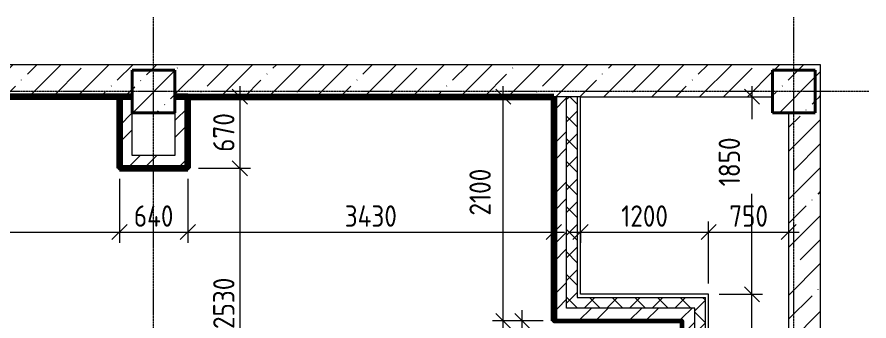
# Model space of a CAD drawing. Header units: millimetres. Extents: x -56773 to 221258, y -262288 to 26541.
# Drawn here: x -10480 to -2497, y 21655 to 24501 of the extents above; entities that cross this region are included whole.
import ezdxf

# ---------------------------------------------------------------- set-up
doc = ezdxf.new("R2010")
doc.units = ezdxf.units.MM
doc.linetypes.add('ADSK_Линия сетки', pattern=[25, 20, -2.5, 0, -2.5])
for name, color, linetype, lineweight in [('3.1 Штукатурка для инвесторов', 5, 'Continuous', 60), ('3.2) Штук 4 вып Сентябрь', 162, 'Continuous', 120), ('4.3)Шпакл баз сент инв подв и 1 эт', 6, 'Continuous', 60), ('Несущие колонны', 7, 'Continuous', 18), ('Оси', 7, 'Continuous', 9), ('Размеры', 7, 'Continuous', 9), ('Стены внутренние', 7, 'Continuous', 18), ('Стены наружные', 7, 'Continuous', 18), ('Стены штриховка', 7, 'Continuous', 9)]:
    doc.layers.add(name, color=color, linetype=linetype, lineweight=lineweight)
doc.styles.add('GOST Common_3', font='', dxfattribs={"width": 0.9, "height": 200})
doc.styles.get('GOST Common_3').set_extended_font_data('GOST Common')
doc.dimstyles.new('ADSK_Основной_2_0', dxfattribs={"dimscale": 304.8, "dimtxt": 201.142999, "dimasz": 0.463911, "dimexe": 0.328084, "dimexo": 0.328084, "dimgap": 0.164042, "dimtad": 1, "dimdec": 3, "dimrnd": 0.001, "dimdsep": 46, "dimtxsty": 'GOST Common_3', "dimblk1": 'OBLIQUE', "dimblk2": 'OBLIQUE', "dimsah": 1, "dimcen": 0.09, "dimdle": 0.328084, "dimazin": 2, "dimtfac": 1, "dimtdec": 4, "dimtix": 1, "dimtmove": 0, "dimatfit": 3, "dimfxl": 1, "dimtvp": 1, "dimtolj": 1, "dimtzin": 0, "dimlwd": 20, "dimlwe": 20, "dimarcsym": 2})
doc.dimstyles.new('ADSK_Основной_2_0_1', dxfattribs={"dimscale": 304.8, "dimtxt": 201.142999, "dimasz": 0.463911, "dimexe": 0.328084, "dimexo": 0.328084, "dimgap": 0.164042, "dimtad": 1, "dimdec": 3, "dimrnd": 0.001, "dimdsep": 46, "dimtxsty": 'GOST Common_3', "dimblk1": 'OBLIQUE', "dimblk2": 'OBLIQUE', "dimsah": 1, "dimcen": 0.09, "dimdle": 0.328084, "dimazin": 2, "dimtfac": 1, "dimtdec": 4, "dimtix": 1, "dimtmove": 1, "dimatfit": 3, "dimfxl": 1, "dimtvp": 1, "dimtolj": 1, "dimtzin": 0, "dimlwd": 20, "dimlwe": 20, "dimarcsym": 2})
pattern_1 = [(45, (0, 0), (-224.5064, 224.5064), []), (45, (224.5, 0), (-224.5064, 224.5064), [396.875, -79.375, 3.353, -76.022])]
pattern_2 = [(45, (0, 0), (-235.7317, 235.7317), []), (45, (157.15, 0), (-235.7317, 235.7317), [])]
pattern_3 = [(45, (0, 0), (-106.066, 106.066), []), (135, (0, 0), (-106.066, -106.066), [])]

# ---------------------------------------------------------------- blocks, each defined once
blk = doc.blocks.new('ADSK_КолоннаЖБ_Прямоугольная - 400x400 мм-V4-Кладочный план подвала')
at = {"layer": 'Несущие колонны', "lineweight": 9}
h = blk.add_hatch(dxfattribs=at)
h.set_pattern_fill('FP_10', color=256, style=0, pattern_type=2)
h.set_pattern_definition([(315, (-23804.97, -9200), (224.5064, 224.5064), []), (315, (-23804.97, -9424.5), (224.5064, 224.5064), [396.875, -79.375, 3.353, -76.022])])
h.paths.add_polyline_path([(-200, -200), (200, -200), (200, 200), (-200, 200)])
at = {"layer": 'Несущие колонны', "lineweight": 40}
for p, q in [((-200, -200), (-200, 200)), ((-200, 200), (200, 200)), ((200, 200), (-200, 200)), ((-200, 200), (-200, -200)), ((200, 200), (200, -200)), ((200, -200), (200, 200)), ((200, -200), (-200, -200)), ((-200, -200), (200, -200))]:
    blk.add_line(p, q, dxfattribs=at)
blk = doc.blocks.new('ADSK_КолоннаЖБ_Прямоугольная - 400x400 мм-1809659-Кладочный план подвала')
at = {"layer": 'Несущие колонны', "lineweight": 40}
for p, q in [((-200, 200), (200, 200)), ((-200, -200), (-200, 200)), ((200, 200), (200, -200)), ((200, -200), (-200, -200))]:
    blk.add_line(p, q, dxfattribs=at)
blk = doc.blocks.new('_Oblique')
at = {"color": 0, "linetype": 'ByBlock', "lineweight": -2}
blk.add_line((-0.5, -0.5), (0.5, 0.5), dxfattribs=at)
blk = doc.blocks.new('DIMBLOCK69-Кладочный план подвала')
at = {"layer": 'Defpoints', "color": 0, "lineweight": 25, "transparency": 16777216}
for p in [(-8292.4, 23755), (-8880, 23085), (-8392.4, 23085)]:
    blk.add_point(p, dxfattribs=at)
at = {"layer": 'Размеры', "color": 0, "lineweight": 20, "transparency": 16777216}
for p, q in [((-8392.4, 23855), (-8392.4, 22985)), ((-8392.4, 23755), (-8492.4, 23755)), ((-8780, 23085), (-8292.4, 23085))]:
    blk.add_line(p, q, dxfattribs=at)
at = {"layer": 'Размеры', "color": 0, "lineweight": 20, "transparency": 16777216, "xscale": 141.4, "yscale": 141.4, "zscale": 141.4}
for p, rotation in [((-8392.4, 23755), 90), ((-8392.4, 23085), 270)]:
    blk.add_blockref('_Oblique', p, dxfattribs=dict(at, rotation=rotation))
at = {"layer": 'Размеры', "color": 0, "lineweight": 9, "transparency": 16777216, "insert": (-8542.4, 23420), "char_height": 200, "width": 454.106, "attachment_point": 5, "rotation": 90, "style": 'GOST Common_3'}
blk.add_mtext('\\A1;670', dxfattribs=at)
blk = doc.blocks.new('DIMBLOCK70-Кладочный план подвала')
at = {"layer": 'Defpoints', "color": 0, "lineweight": 25, "transparency": 16777216}
for p in [(-8880, 23085), (-9650, 20555), (-8392.4, 20555)]:
    blk.add_point(p, dxfattribs=at)
at = {"layer": 'Размеры', "color": 0, "lineweight": 20, "transparency": 16777216}
for p, q in [((-8392.4, 23185), (-8392.4, 20455)), ((-8780, 23085), (-8292.4, 23085)), ((-9550, 20555), (-8292.4, 20555))]:
    blk.add_line(p, q, dxfattribs=at)
at = {"layer": 'Размеры', "color": 0, "lineweight": 20, "transparency": 16777216, "xscale": 141.4, "yscale": 141.4, "zscale": 141.4}
for p, rotation in [((-8392.4, 23085), 90), ((-8392.4, 20555), 270)]:
    blk.add_blockref('_Oblique', p, dxfattribs=dict(at, rotation=rotation))
at = {"layer": 'Размеры', "color": 0, "lineweight": 9, "transparency": 16777216, "insert": (-8542.4, 21820), "char_height": 200, "width": 605.475, "attachment_point": 5, "rotation": 90, "style": 'GOST Common_3'}
blk.add_mtext('\\A1;2530', dxfattribs=at)
blk = doc.blocks.new('DIMBLOCK74-Кладочный план подвала')
at = {"layer": 'Defpoints', "color": 0, "lineweight": 25, "transparency": 16777216}
for p in [(-9520, 23085), (-12900, 22587.3), (-9520, 22487.3)]:
    blk.add_point(p, dxfattribs=at)
at = {"layer": 'Размеры', "color": 0, "lineweight": 20, "transparency": 16777216}
for p, q in [((-9520, 22985), (-9520, 22387.3)), ((-13000, 22487.3), (-9420, 22487.3)), ((-12900, 22487.3), (-12900, 22387.3))]:
    blk.add_line(p, q, dxfattribs=at)
at = {"layer": 'Размеры', "color": 0, "lineweight": 20, "transparency": 16777216, "xscale": 141.4, "yscale": 141.4, "zscale": 141.4, "rotation": 180}
blk.add_blockref('_Oblique', (-12900, 22487.3), dxfattribs=at)
at = {"layer": 'Размеры', "color": 0, "lineweight": 20, "transparency": 16777216, "xscale": 141.4, "yscale": 141.4, "zscale": 141.4}
blk.add_blockref('_Oblique', (-9520, 22487.3), dxfattribs=at)
at = {"layer": 'Размеры', "color": 0, "lineweight": 9, "transparency": 16777216, "insert": (-11210, 22637.3), "char_height": 200, "width": 605.475, "attachment_point": 5, "style": 'GOST Common_3'}
blk.add_mtext('\\A1;3380', dxfattribs=at)
blk = doc.blocks.new('DIMBLOCK75-Кладочный план подвала')
at = {"layer": 'Defpoints', "color": 0, "lineweight": 25, "transparency": 16777216}
for p in [(-9520, 23085), (-8880, 23085), (-8880, 22487.3)]:
    blk.add_point(p, dxfattribs=at)
at = {"layer": 'Размеры', "color": 0, "lineweight": 20, "transparency": 16777216}
for p, q in [((-9520, 22985), (-9520, 22387.3)), ((-8880, 22985), (-8880, 22387.3)), ((-9620, 22487.3), (-8780, 22487.3))]:
    blk.add_line(p, q, dxfattribs=at)
at = {"layer": 'Размеры', "color": 0, "lineweight": 20, "transparency": 16777216, "xscale": 141.4, "yscale": 141.4, "zscale": 141.4, "rotation": 180}
blk.add_blockref('_Oblique', (-9520, 22487.3), dxfattribs=at)
at = {"layer": 'Размеры', "color": 0, "lineweight": 20, "transparency": 16777216, "xscale": 141.4, "yscale": 141.4, "zscale": 141.4}
blk.add_blockref('_Oblique', (-8880, 22487.3), dxfattribs=at)
at = {"layer": 'Размеры', "color": 0, "lineweight": 9, "transparency": 16777216, "insert": (-9200, 22637.3), "char_height": 200, "width": 474.561, "attachment_point": 5, "style": 'GOST Common_3'}
blk.add_mtext('\\A1;640', dxfattribs=at)
blk = doc.blocks.new('DIMBLOCK76-Кладочный план подвала')
at = {"layer": 'Defpoints', "color": 0, "lineweight": 25, "transparency": 16777216}
for p in [(-8880, 23085), (-5450, 22587.3), (-5450, 22487.3)]:
    blk.add_point(p, dxfattribs=at)
at = {"layer": 'Размеры', "color": 0, "lineweight": 20, "transparency": 16777216}
for p, q in [((-8880, 22985), (-8880, 22387.3)), ((-8980, 22487.3), (-5350, 22487.3)), ((-5450, 22487.3), (-5450, 22387.3))]:
    blk.add_line(p, q, dxfattribs=at)
at = {"layer": 'Размеры', "color": 0, "lineweight": 20, "transparency": 16777216, "xscale": 141.4, "yscale": 141.4, "zscale": 141.4, "rotation": 180}
blk.add_blockref('_Oblique', (-8880, 22487.3), dxfattribs=at)
at = {"layer": 'Размеры', "color": 0, "lineweight": 20, "transparency": 16777216, "xscale": 141.4, "yscale": 141.4, "zscale": 141.4}
blk.add_blockref('_Oblique', (-5450, 22487.3), dxfattribs=at)
at = {"layer": 'Размеры', "color": 0, "lineweight": 9, "transparency": 16777216, "insert": (-7165, 22637.3), "char_height": 200, "width": 625.93, "attachment_point": 5, "style": 'GOST Common_3'}
blk.add_mtext('\\A1;3430', dxfattribs=at)
blk = doc.blocks.new('DIMBLOCK77-Кладочный план подвала')
at = {"layer": 'Defpoints', "color": 0, "lineweight": 25, "transparency": 16777216}
for p in [(-5200, 22587.3), (-4000, 22487.3), (-4000, 21905)]:
    blk.add_point(p, dxfattribs=at)
at = {"layer": 'Размеры', "color": 0, "lineweight": 20, "transparency": 16777216}
for p, q in [((-4000, 22005), (-4000, 22587.3)), ((-5300, 22487.3), (-3900, 22487.3)), ((-5200, 22487.3), (-5200, 22387.3))]:
    blk.add_line(p, q, dxfattribs=at)
at = {"layer": 'Размеры', "color": 0, "lineweight": 20, "transparency": 16777216, "xscale": 141.4, "yscale": 141.4, "zscale": 141.4, "rotation": 180}
blk.add_blockref('_Oblique', (-5200, 22487.3), dxfattribs=at)
at = {"layer": 'Размеры', "color": 0, "lineweight": 20, "transparency": 16777216, "xscale": 141.4, "yscale": 141.4, "zscale": 141.4}
blk.add_blockref('_Oblique', (-4000, 22487.3), dxfattribs=at)
at = {"layer": 'Размеры', "color": 0, "lineweight": 9, "transparency": 16777216, "insert": (-4600, 22637.3), "char_height": 200, "width": 560.473, "attachment_point": 5, "style": 'GOST Common_3'}
blk.add_mtext('\\A1;1200', dxfattribs=at)
blk = doc.blocks.new('DIMBLOCK78-Кладочный план подвала')
at = {"layer": 'Defpoints', "color": 0, "lineweight": 25, "transparency": 16777216}
for p in [(-3250, 22587.3), (-3250, 22487.3), (-4000, 21905)]:
    blk.add_point(p, dxfattribs=at)
at = {"layer": 'Размеры', "color": 0, "lineweight": 20, "transparency": 16777216}
for p, q in [((-4000, 22005), (-4000, 22587.3)), ((-4100, 22487.3), (-3150, 22487.3)), ((-3250, 22487.3), (-3250, 22387.3))]:
    blk.add_line(p, q, dxfattribs=at)
at = {"layer": 'Размеры', "color": 0, "lineweight": 20, "transparency": 16777216, "xscale": 141.4, "yscale": 141.4, "zscale": 141.4, "rotation": 180}
blk.add_blockref('_Oblique', (-4000, 22487.3), dxfattribs=at)
at = {"layer": 'Размеры', "color": 0, "lineweight": 20, "transparency": 16777216, "xscale": 141.4, "yscale": 141.4, "zscale": 141.4}
blk.add_blockref('_Oblique', (-3250, 22487.3), dxfattribs=at)
at = {"layer": 'Размеры', "color": 0, "lineweight": 9, "transparency": 16777216, "insert": (-3625, 22637.3), "char_height": 200, "width": 454.106, "attachment_point": 5, "style": 'GOST Common_3'}
blk.add_mtext('\\A1;750', dxfattribs=at)
blk = doc.blocks.new('DIMBLOCK79-Кладочный план подвала')
at = {"layer": 'Defpoints', "color": 0, "lineweight": 25, "transparency": 16777216}
for p in [(-4000, 21905), (-3594.1, 21905), (-3694.1, 18535)]:
    blk.add_point(p, dxfattribs=at)
at = {"layer": 'Размеры', "color": 0, "lineweight": 20, "transparency": 16777216}
for p, q in [((-3594.1, 18435), (-3594.1, 22005)), ((-3900, 21905), (-3494.1, 21905)), ((-3594.1, 18535), (-3494.1, 18535))]:
    blk.add_line(p, q, dxfattribs=at)
at = {"layer": 'Размеры', "color": 0, "lineweight": 20, "transparency": 16777216, "xscale": 141.4, "yscale": 141.4, "zscale": 141.4}
for p, rotation in [((-3594.1, 21905), 90), ((-3594.1, 18535), 270)]:
    blk.add_blockref('_Oblique', p, dxfattribs=dict(at, rotation=rotation))
at = {"layer": 'Размеры', "color": 0, "lineweight": 9, "transparency": 16777216, "insert": (-3744.1, 20220), "char_height": 200, "width": 605.475, "attachment_point": 5, "rotation": 90, "style": 'GOST Common_3'}
blk.add_mtext('\\A1;3370', dxfattribs=at)
blk = doc.blocks.new('DIMBLOCK80-Кладочный план подвала')
at = {"layer": 'Defpoints', "color": 0, "lineweight": 25, "transparency": 16777216}
for p in [(-3694.1, 23755), (-3594.1, 23755), (-4000, 21905)]:
    blk.add_point(p, dxfattribs=at)
at = {"layer": 'Размеры', "color": 0, "lineweight": 20, "transparency": 16777216}
for p, q in [((-3594.1, 23855), (-3594.1, 23545.6)), ((-3594.1, 23755), (-3494.1, 23755)), ((-3594.1, 21805), (-3594.1, 22845.6)), ((-3900, 21905), (-3494.1, 21905))]:
    blk.add_line(p, q, dxfattribs=at)
at = {"layer": 'Размеры', "color": 0, "lineweight": 20, "transparency": 16777216, "xscale": 141.4, "yscale": 141.4, "zscale": 141.4}
for p, rotation in [((-3594.1, 23755), 90), ((-3594.1, 21905), 270)]:
    blk.add_blockref('_Oblique', p, dxfattribs=dict(at, rotation=rotation))
at = {"layer": 'Размеры', "color": 0, "lineweight": 9, "transparency": 16777216, "insert": (-3905.5, 22915.3), "char_height": 200, "width": 560.473, "attachment_point": 1, "rotation": 90, "line_spacing_factor": 1.022761, "style": 'GOST Common_3'}
blk.add_mtext('\\A1;1850', dxfattribs=at)
blk = doc.blocks.new('DIMBLOCK81-Кладочный план подвала')
at = {"layer": 'Defpoints', "color": 0, "lineweight": 25, "transparency": 16777216}
for p in [(-5746.3, 21655), (-5450, 21655), (-5846.3, 18405)]:
    blk.add_point(p, dxfattribs=at)
at = {"layer": 'Размеры', "color": 0, "lineweight": 20, "transparency": 16777216}
for p, q in [((-5746.3, 18305), (-5746.3, 21755)), ((-5550, 21655), (-5846.3, 21655)), ((-5746.3, 18405), (-5646.3, 18405))]:
    blk.add_line(p, q, dxfattribs=at)
at = {"layer": 'Размеры', "color": 0, "lineweight": 20, "transparency": 16777216, "xscale": 141.4, "yscale": 141.4, "zscale": 141.4}
for p, rotation in [((-5746.3, 21655), 90), ((-5746.3, 18405), 270)]:
    blk.add_blockref('_Oblique', p, dxfattribs=dict(at, rotation=rotation))
at = {"layer": 'Размеры', "color": 0, "lineweight": 9, "transparency": 16777216, "insert": (-5896.3, 20030), "char_height": 200, "width": 605.475, "attachment_point": 5, "rotation": 90, "style": 'GOST Common_3'}
blk.add_mtext('\\A1;3250', dxfattribs=at)
blk = doc.blocks.new('DIMBLOCK82-Кладочный план подвала')
at = {"layer": 'Defpoints', "color": 0, "lineweight": 25, "transparency": 16777216}
for p in [(-5924.3, 23755), (-5846.3, 23755), (-5450, 21655)]:
    blk.add_point(p, dxfattribs=at)
at = {"layer": 'Размеры', "color": 0, "lineweight": 20, "transparency": 16777216}
for p, q in [((-5924.3, 21555), (-5924.3, 23855)), ((-5946.3, 23755), (-6024.3, 23755)), ((-5550, 21655), (-6024.3, 21655))]:
    blk.add_line(p, q, dxfattribs=at)
at = {"layer": 'Размеры', "color": 0, "lineweight": 20, "transparency": 16777216, "xscale": 141.4, "yscale": 141.4, "zscale": 141.4}
for p, rotation in [((-5924.3, 23755), 90), ((-5924.3, 21655), 270)]:
    blk.add_blockref('_Oblique', p, dxfattribs=dict(at, rotation=rotation))
at = {"layer": 'Размеры', "color": 0, "lineweight": 9, "transparency": 16777216, "insert": (-6241, 22641.9), "char_height": 200, "width": 560.473, "attachment_point": 1, "rotation": 90, "line_spacing_factor": 1.022761, "style": 'GOST Common_3'}
blk.add_mtext('\\A1;2100', dxfattribs=at)

msp = doc.modelspace()

# ---------------------------------------------------------------- hatches: boundary and pattern name
at = {"layer": 'Несущие колонны', "lineweight": 9}
h = msp.add_hatch(dxfattribs=at)
h.set_pattern_fill('FP_3', color=256, style=0, pattern_type=2)
h.set_pattern_definition(pattern_1)
h.paths.add_polyline_path([(-3000, 23604.969), (-3000, 24004.969), (-3400, 24004.969), (-3400, 23604.969), (-3250, 23604.969)])
at = {"layer": 'Стены внутренние', "lineweight": 9}
h = msp.add_hatch(dxfattribs=at)
h.set_pattern_fill('FP_3', color=256, style=0, pattern_type=2)
h.set_pattern_definition(pattern_1)
h.paths.add_polyline_path([(-3400, 23754.969), (-3400, 24004.969), (-3000, 24004.969), (-3000, 23754.969), (-2950, 23754.969), (-2950, 24054.969), (-19550, 24054.969), (-19550, 24004.969), (-19400, 24004.969), (-19400, 23754.969), (-13800, 23754.969), (-13800, 24004.969), (-13400, 24004.969), (-13400, 23754.969), (-9400, 23754.969), (-9400, 24004.969), (-9000, 24004.969), (-9000, 23754.969), (-4290.9359, 23754.969)])
h = msp.add_hatch(dxfattribs=at)
h.set_pattern_fill('FP_2', color=256, style=0, pattern_type=2)
h.set_pattern_definition(pattern_2)
h.paths.add_polyline_path([(-9400, 23204.969), (-9400, 23754.969), (-9520, 23754.969), (-9520, 23204.969)])
h = msp.add_hatch(dxfattribs=at)
h.set_pattern_fill('FP_2', color=256, style=0, pattern_type=2)
h.set_pattern_definition(pattern_2)
h.paths.add_polyline_path([(-8880, 23084.969), (-8880, 23754.969), (-9000, 23754.969), (-9000, 23084.969)])
h = msp.add_hatch(dxfattribs=at)
h.set_pattern_fill('FP_2', color=256, style=0, pattern_type=2)
h.set_pattern_definition(pattern_2)
h.paths.add_polyline_path([(-5330, 21774.969), (-5330, 23754.969), (-5450, 23754.969), (-5450, 21774.969)])
h = msp.add_hatch(dxfattribs=at)
h.set_pattern_fill('FP_3', color=256, style=0, pattern_type=2)
h.set_pattern_definition(pattern_1)
h.paths.add_polyline_path([(-2950, 9354.969), (-2950, 23754.969), (-3000, 23754.969), (-3000, 23604.969), (-3250, 23604.969), (-3250, 18804.969), (-3000, 18804.969), (-3000, 18404.969), (-3250, 18404.969), (-3250, 9604.969), (-3000, 9604.969), (-3000, 9354.969)])
h = msp.add_hatch(dxfattribs=at)
h.set_pattern_fill('FP_2', color=256, style=0, pattern_type=2)
h.set_pattern_definition(pattern_2)
h.paths.add_polyline_path([(-9000, 23084.969), (-9000, 23204.969), (-9520, 23204.969), (-9520, 23084.969)])
h = msp.add_hatch(dxfattribs=at)
h.set_pattern_fill('FP_2', color=256, style=0, pattern_type=2)
h.set_pattern_definition(pattern_2)
h.paths.add_polyline_path([(-4250, 21654.969), (-4250, 21774.969), (-5450, 21774.969), (-5450, 21654.969), (-4290.9359, 21654.969)])
h = msp.add_hatch(dxfattribs=at)
h.set_pattern_fill('FP_2', color=256, style=0, pattern_type=2)
h.set_pattern_definition(pattern_2)
h.paths.add_polyline_path([(-4250, 18404.969), (-4130, 18404.969), (-4130, 21774.969), (-4250, 21774.969), (-4250, 20076.8567)])
at = {"layer": 'Стены наружные', "lineweight": 9}
h = msp.add_hatch(dxfattribs=at)
h.set_pattern_fill('FP_24', color=256, style=0, pattern_type=2)
h.set_pattern_definition(pattern_3)
h.paths.add_polyline_path([(-5230, 21874.969), (-5230, 23754.969), (-5330, 23754.969), (-5330, 21874.969)])
h = msp.add_hatch(dxfattribs=at)
h.set_pattern_fill('FP_24', color=256, style=0, pattern_type=2)
h.set_pattern_definition(pattern_3)
h.paths.add_polyline_path([(-4130, 21774.969), (-4130, 21874.969), (-5330, 21874.969), (-5330, 21774.969), (-4290.9359, 21774.969)])
h = msp.add_hatch(dxfattribs=at)
h.set_pattern_fill('FP_24', color=256, style=0, pattern_type=2)
h.set_pattern_definition(pattern_3)
h.paths.add_polyline_path([(-4130, 18404.969), (-4030, 18404.969), (-4030, 21874.969), (-4130, 21874.969), (-4130, 20076.8567)])

# ---------------------------------------------------------------- linework, layer by layer
at = {"layer": '3.1 Штукатурка для инвесторов'}
for points in [[(-12900, 23754.969), (-9520, 23754.969), (-9520, 23084.969), (-8880, 23084.969), (-8880, 23754.969), (-5450, 23754.969)], [(-5450, 23754.969), (-5450, 21654.969), (-4250, 21654.969), (-4250, 18404.969), (-8950, 18404.969), (-8950, 18854.969), (-9230, 18854.969), (-9230, 20074.969), (-9650, 20074.969), (-9650, 20554.969), (-10070, 20554.969)]]:
    msp.add_lwpolyline(points, dxfattribs=at)
at = {"layer": '3.2) Штук 4 вып Сентябрь'}
for p, q in [((-9400, 23754.969), (-12900, 23754.969)), ((-9520, 23754.969), (-9520, 23084.969)), ((-8880, 23754.969), (-9000, 23754.969)), ((-8880, 23754.969), (-5450, 23754.969)), ((-8880, 23084.969), (-8880, 23754.969)), ((-5450, 23754.969), (-5450, 21654.969)), ((-9520, 23084.969), (-8880, 23084.969))]:
    msp.add_line(p, q, dxfattribs=at)
at = {"layer": '4.3)Шпакл баз сент инв подв и 1 эт'}
for p, q in [((-9400, 23754.969), (-12900, 23754.969)), ((-9520, 23754.969), (-9520, 23084.969)), ((-8880, 23754.969), (-9000, 23754.969)), ((-8880, 23754.969), (-5450, 23754.969)), ((-8880, 23084.969), (-8880, 23754.969)), ((-5450, 23754.969), (-5450, 21654.969)), ((-9520, 23084.969), (-8880, 23084.969))]:
    msp.add_line(p, q, dxfattribs=at)
at = {"layer": 'Несущие колонны', "lineweight": 9}
for p, q in [((-3400, 23754.969), (-3400, 23604.969)), ((-3400, 23604.969), (-3250, 23604.969))]:
    msp.add_line(p, q, dxfattribs=at)
at = {"layer": 'Оси', "linetype": 'ADSK_Линия сетки', "lineweight": 5}
for p, q in [((-9200, -10973.8823), (-9200, 24500.9141)), ((-3200, -10973.8823), (-3200, 24500.9141)), ((-2497.4038, 23804.969), (-25240.0967, 23804.969))]:
    msp.add_line(p, q, dxfattribs=at)
at = {"layer": 'Стены внутренние', "lineweight": 5}
for p, q in [((-2950, 24054.969), (-19850, 24054.969)), ((-2950, 9654.969), (-2950, 24054.969)), ((-5330, 21774.969), (-5330, 23754.969)), ((-5200, 23754.969), (-3400, 23754.969)), ((-9400, 23204.969), (-9400, 23604.969)), ((-9000, 23604.969), (-9000, 23204.969)), ((-3250, 23604.969), (-3250, 18804.969)), ((-9000, 23204.969), (-9400, 23204.969)), ((-4130, 21774.969), (-5330, 21774.969)), ((-4130, 18404.969), (-4130, 21774.969))]:
    msp.add_line(p, q, dxfattribs=at)
at = {"layer": 'Стены наружные', "lineweight": 9}
for p, q in [((-5200, 21904.969), (-5200, 23754.969)), ((-4000, 21904.969), (-5200, 21904.969)), ((-4000, 18534.969), (-4000, 21904.969))]:
    msp.add_line(p, q, dxfattribs=at)
at = {"layer": 'Стены штриховка', "lineweight": 9}
for p, q in [((-5200, 23754.969), (-5450, 23754.969)), ((-5230, 23754.969), (-5230, 21874.969)), ((-5230, 21874.969), (-4030, 21874.969)), ((-4030, 18504.969), (-4030, 21874.969))]:
    msp.add_line(p, q, dxfattribs=at)

# ---------------------------------------------------------------- block references
at = {"layer": 'Несущие колонны', "rotation": 89.9999999999999}
msp.add_blockref('ADSK_КолоннаЖБ_Прямоугольная - 400x400 мм-V4-Кладочный план подвала', (-9200, 23804.969), dxfattribs=at)
at = {"layer": 'Несущие колонны', "lineweight": 40, "rotation": 89.9999999999999}
msp.add_blockref('ADSK_КолоннаЖБ_Прямоугольная - 400x400 мм-1809659-Кладочный план подвала', (-3200, 23804.969), dxfattribs=at)

# ---------------------------------------------------------------- dimensions: what is measured, and where the dimension line sits
at = {"layer": 'Размеры', "lineweight": 9}
for base, p1, p2, override, picture, middle in [((-8392.3905, 23084.969), (-8292.4056, 23754.969), (-8880, 23084.969), {"dimpost": '<>', "dimfxl": 1550}, 'DIMBLOCK69-Кладочный план подвала', (-8542.3905, 23419.969)), ((-8392.3905, 20554.969), (-8880, 23084.969), (-9650, 20554.969), {"dimpost": '<>', "dimfxl": 1550}, 'DIMBLOCK70-Кладочный план подвала', (-8542.3905, 21819.969)), ((-3594.1123, 21904.969), (-3694.0972, 18534.969), (-4000, 21904.969), {"dimpost": '<>', "dimfxl": 3383.855276}, 'DIMBLOCK79-Кладочный план подвала', (-3744.1123, 20219.969)), ((-5746.2812, 21654.969), (-5846.2661, 18404.969), (-5450, 21654.969), {"dimpost": '<>', "dimfxl": 1550}, 'DIMBLOCK81-Кладочный план подвала', (-5896.2812, 20029.969))]:
    dim = msp.add_linear_dim(base=base, p1=p1, p2=p2, angle=90, dimstyle='ADSK_Основной_2_0', override=override, dxfattribs=at)
    dim.commit()
    dim.dimension.update_dxf_attribs({"geometry": picture, "text_midpoint": middle})
dim = msp.add_linear_dim(base=(-5924.3135, 23754.969), p1=(-5450, 21654.969), p2=(-5846.2661, 23754.969), angle=90, dimstyle='ADSK_Основной_2_0', override={"dimpost": '<>', "dimfxl": 1550}, dxfattribs=at)
dim.commit()
dim.dimension.update_dxf_attribs({"geometry": 'DIMBLOCK82-Кладочный план подвала', "text_midpoint": (-5924.3135, 22922.1334), "dimtype": 160})
dim = msp.add_linear_dim(base=(-3594.1123, 23754.969), p1=(-4000, 21904.969), p2=(-3694.0972, 23754.969), angle=90, dimstyle='ADSK_Основной_2_0_1', override={"dimpost": '<>', "dimfxl": 1875.120403}, dxfattribs=at)
dim.commit()
dim.dimension.update_dxf_attribs({"geometry": 'DIMBLOCK80-Кладочный план подвала', "text_midpoint": (-3772.1446, 23195.5647), "dimtype": 160, "text_rotation": 90})
for base, p1, p2, override, picture, middle in [((-9520, 22487.3313), (-12900, 22587.3162), (-9520, 23084.969), {"dimpost": '<>', "dimfxl": 1550}, 'DIMBLOCK74-Кладочный план подвала', (-11210, 22637.3313)), ((-8880, 22487.3313), (-9520, 23084.969), (-8880, 23084.969), {"dimpost": '<>', "dimfxl": 1550}, 'DIMBLOCK75-Кладочный план подвала', (-9200, 22637.3313)), ((-5450, 22487.3313), (-8880, 23084.969), (-5450, 22587.3162), {"dimpost": '<>', "dimfxl": 1550}, 'DIMBLOCK76-Кладочный план подвала', (-7165, 22637.3313)), ((-4000, 22487.3313), (-5200, 22587.3162), (-4000, 21904.969), {"dimpost": '<>', "dimfxl": 1550}, 'DIMBLOCK77-Кладочный план подвала', (-4600, 22637.3313)), ((-3250, 22487.3313), (-4000, 21904.969), (-3250, 22587.3162), {"dimpost": '<>', "dimfxl": 1013.951551}, 'DIMBLOCK78-Кладочный план подвала', (-3625, 22637.3313))]:
    dim = msp.add_linear_dim(base=base, p1=p1, p2=p2, dimstyle='ADSK_Основной_2_0', override=override, dxfattribs=at)
    dim.commit()
    dim.dimension.update_dxf_attribs({"geometry": picture, "text_midpoint": middle})

doc.saveas('drawing.dxf')
